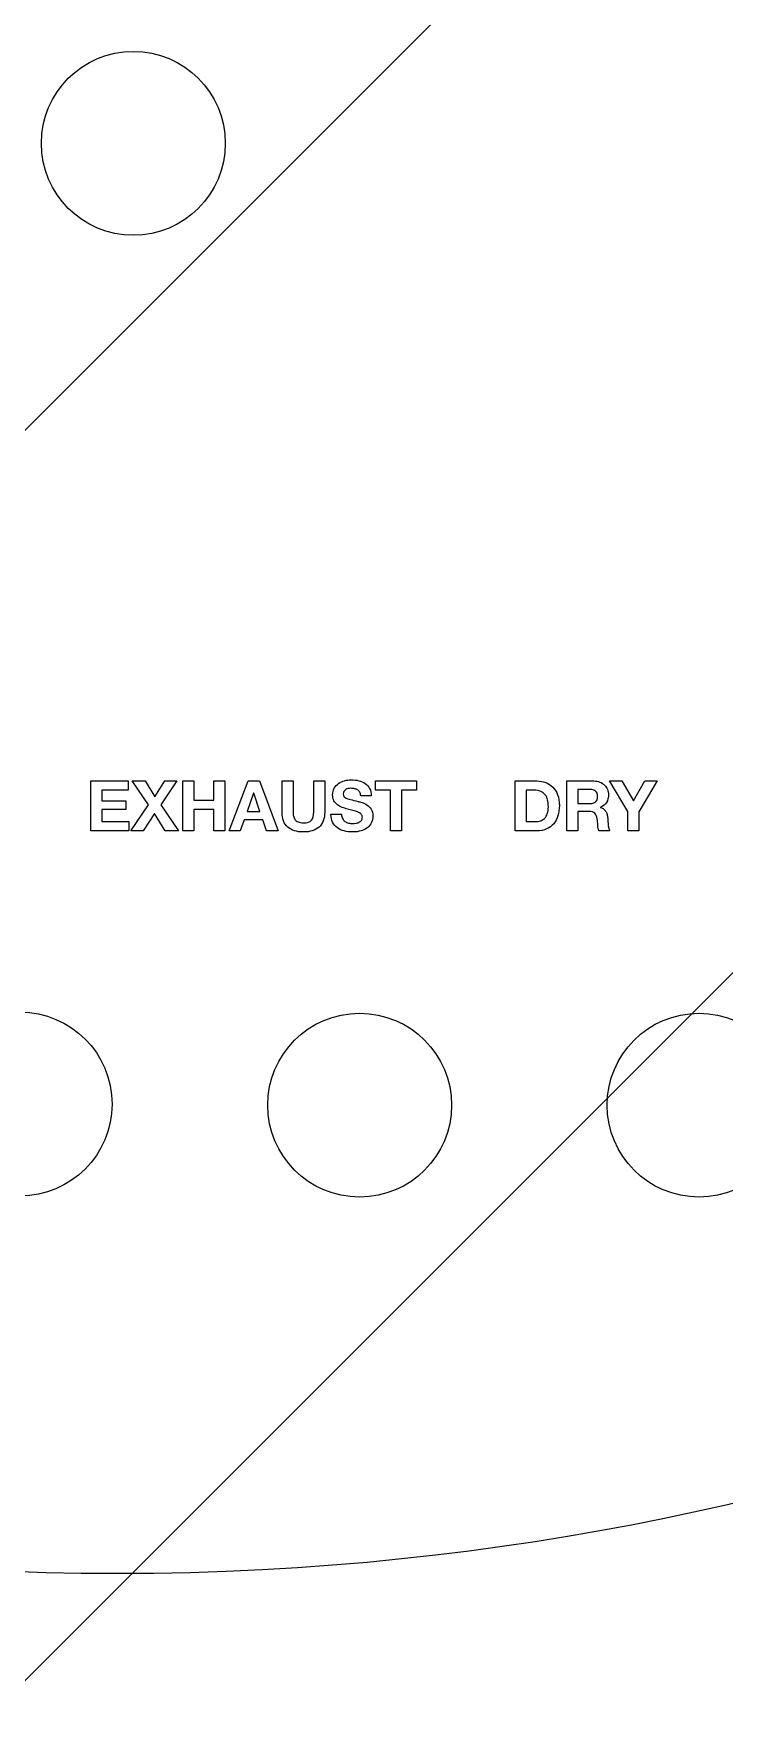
# Model space of a CAD drawing. Header units: millimetres. Extents: x 0 to 16408, y 0 to 11536.
# Drawn here: x 11452.3 to 11501.1, y 4722.7 to 4841.8 of the extents above; entities that cross this region are included whole.
import ezdxf

# ---------------------------------------------------------------- set-up
doc = ezdxf.new("R2010")
doc.units = ezdxf.units.MM
doc.header["$MEASUREMENT"] = 0
doc.linetypes.add('HIDDEN', pattern=[9.525, 6.35, -3.175])
doc.layers.get('0').update_dxf_attribs({"lineweight": 25})
doc.layers.add('DIM', color=3, linetype='Continuous', lineweight=9)
doc.layers.add('H', color=2, linetype='HIDDEN', lineweight=15)

msp = doc.modelspace()

# ---------------------------------------------------------------- hatches: boundary and pattern name
at = {"layer": 'DIM'}
h = msp.add_hatch(dxfattribs=at)
h.set_pattern_fill('ANSI31', color=256, scale=350, style=0)
h.set_pattern_definition([(45, (-19163.366, -2190.005), (-30.93592, 30.93592), [])])
h.paths.add_polyline_path([(11169.331, 5386.066), (11169.331, 3313.066), (10738.546, 3313.066), (10738.546, 5100.001), (10069.331, 5100.001), (10069.331, 6563.066), (14009.331, 6563.066), (14009.331, 5100.001), (13340.115, 5100.001), (13340.115, 3313.066), (12909.331, 3313.066), (12909.331, 5386.066)])
edge = h.paths.add_edge_path(flags=16)
edge.add_line((12909.331, 3336.066), (12909.331, 3313.066))
edge.add_line((11169.331, 3336.066), (11169.331, 3313.066))
at = {"layer": 'H', "ltscale": 5}
h = msp.add_hatch(dxfattribs=at)
h.set_pattern_fill('ANSI31', color=256, scale=500, style=0)
h.set_pattern_definition([(45, (5319.3, 20778.49), (-44.19417, 44.19417), [])])
edge = h.paths.add_edge_path(flags=16)
edge.add_line((14059.331, 6563.066), (14009.331, 6563.066))
edge.add_line((14059.331, 6563.066), (14009.331, 6563.066))
edge = h.paths.add_edge_path()
edge.add_line((14059.331, 6563.066), (14009.331, 6563.066))
edge.add_line((14059.331, 6563.066), (14009.331, 6563.066))
edge.add_line((10069.331, 3313.066), (10069.331, 6563.066))
edge.add_line((10019.331, 3263.066), (10019.331, 6563.066))
edge.add_line((10069.331, 3313.066), (14009.331, 3313.066))
edge.add_line((10019.331, 3263.066), (14059.331, 3263.066))
edge.add_line((14059.331, 6563.066), (14009.331, 6563.066))
edge.add_line((14009.331, 5313.066), (14009.331, 5323.066))
edge.add_line((14009.331, 3313.066), (14009.331, 6563.066))
edge.add_line((14059.331, 3263.066), (14059.331, 6563.066))

# ---------------------------------------------------------------- linework, layer by layer
for p, q in [((11456.331, 4785.458), (11456.331, 4788.984)), ((11456.331, 4788.984), (11458.969, 4788.984)), ((11458.969, 4788.984), (11458.969, 4788.332)), ((11460.396, 4787.305), (11459.26, 4788.984)), ((11459.26, 4788.984), (11460.159, 4788.984)), ((11460.159, 4788.984), (11460.85, 4787.858)), ((11460.85, 4787.858), (11461.567, 4788.984)), ((11462.416, 4788.984), (11461.285, 4787.3)), ((11461.567, 4788.984), (11462.416, 4788.984)), ((11462.826, 4785.458), (11462.826, 4788.984)), ((11462.826, 4788.984), (11463.601, 4788.984)), ((11463.601, 4788.984), (11463.601, 4787.631)), ((11465.029, 4787.631), (11465.029, 4788.984)), ((11465.029, 4788.984), (11465.804, 4788.984)), ((11465.804, 4788.984), (11465.804, 4785.458)), ((11466.115, 4785.458), (11467.449, 4788.984)), ((11467.449, 4788.984), (11468.244, 4788.984)), ((11468.244, 4788.984), (11469.563, 4785.458)), ((11476.457, 4788.332), (11476.457, 4788.984)), ((11476.457, 4788.984), (11479.346, 4788.984)), ((11479.346, 4788.984), (11479.346, 4788.332)), ((11492.99, 4788.984), (11493.86, 4788.984)), ((11494.284, 4786.831), (11492.99, 4788.984)), ((11493.86, 4788.984), (11494.685, 4787.591)), ((11494.685, 4787.591), (11495.504, 4788.984)), ((11496.369, 4788.984), (11495.06, 4786.811)), ((11495.504, 4788.984), (11496.369, 4788.984)), ((11458.969, 4788.332), (11457.107, 4788.332)), ((11457.107, 4788.332), (11457.107, 4787.577)), ((11467.834, 4788.115), (11467.375, 4786.821)), ((11467.844, 4788.115), (11467.834, 4788.115)), ((11468.288, 4786.821), (11467.844, 4788.115)), ((11477.514, 4788.332), (11476.457, 4788.332)), ((11477.514, 4785.458), (11477.514, 4788.332)), ((11478.289, 4788.332), (11478.289, 4785.458)), ((11479.346, 4788.332), (11478.289, 4788.332)), ((11457.107, 4787.577), (11458.815, 4787.577)), ((11458.815, 4786.974), (11457.107, 4786.974)), ((11457.107, 4786.974), (11457.107, 4786.11)), ((11458.815, 4787.577), (11458.815, 4786.974)), ((11459.166, 4785.458), (11460.396, 4787.305)), ((11460.821, 4786.678), (11460.035, 4785.458)), ((11461.591, 4785.458), (11460.821, 4786.678)), ((11461.285, 4787.3), (11462.515, 4785.458)), ((11463.601, 4787.631), (11465.029, 4787.631)), ((11465.029, 4786.979), (11463.601, 4786.979)), ((11463.601, 4786.979), (11463.601, 4785.458)), ((11465.029, 4785.458), (11465.029, 4786.979)), ((11467.375, 4786.821), (11468.288, 4786.821)), ((11494.284, 4785.458), (11494.284, 4786.831)), ((11495.06, 4786.811), (11495.06, 4785.458)), ((11459.008, 4785.458), (11456.331, 4785.458)), ((11457.107, 4786.11), (11459.008, 4786.11)), ((11459.008, 4786.11), (11459.008, 4785.458)), ((11460.035, 4785.458), (11459.166, 4785.458)), ((11462.515, 4785.458), (11461.591, 4785.458)), ((11463.601, 4785.458), (11462.826, 4785.458)), ((11465.804, 4785.458), (11465.029, 4785.458)), ((11466.895, 4785.458), (11466.115, 4785.458)), ((11467.172, 4786.243), (11466.895, 4785.458)), ((11468.491, 4786.243), (11467.172, 4786.243)), ((11468.757, 4785.458), (11468.491, 4786.243)), ((11469.563, 4785.458), (11468.757, 4785.458)), ((11478.289, 4785.458), (11477.514, 4785.458)), ((11495.06, 4785.458), (11494.284, 4785.458))]:
    msp.add_line(p, q)
for centre in [(11459.331, 4834.066), (11451.331, 4766.144), (11475.331, 4766.066), (11499.331, 4766.066)]:
    msp.add_circle(centre, 6.5)
for points in [[(11469.854, 4786.791), (11469.854, 4786.791), (11469.854, 4788.984), (11469.854, 4788.984)], [(11469.854, 4788.984), (11469.854, 4788.984), (11470.629, 4788.984), (11470.629, 4788.984)], [(11470.629, 4788.984), (11470.629, 4788.984), (11470.629, 4786.791), (11470.629, 4786.791)], [(11472.086, 4786.791), (11472.086, 4786.791), (11472.086, 4788.984), (11472.086, 4788.984)], [(11472.086, 4788.984), (11472.086, 4788.984), (11472.862, 4788.984), (11472.862, 4788.984)], [(11472.862, 4788.984), (11472.862, 4788.984), (11472.862, 4786.791), (11472.862, 4786.791)], [(11473.845, 4788.806), (11473.97, 4788.895), (11474.111, 4788.961), (11474.269, 4789.004)], [(11486.328, 4785.458), (11486.328, 4785.458), (11486.328, 4788.984), (11486.328, 4788.984)], [(11486.328, 4788.984), (11486.328, 4788.984), (11487.849, 4788.984), (11487.849, 4788.984)], [(11487.849, 4788.984), (11488.076, 4788.984), (11488.288, 4788.948), (11488.484, 4788.876)], [(11489.988, 4785.458), (11489.988, 4785.458), (11489.988, 4788.984), (11489.988, 4788.984)], [(11489.988, 4788.984), (11489.988, 4788.984), (11491.889, 4788.984), (11491.889, 4788.984)], [(11491.889, 4788.984), (11492.047, 4788.984), (11492.19, 4788.959), (11492.317, 4788.908)], [(11473.541, 4788.473), (11473.618, 4788.606), (11473.719, 4788.718), (11473.845, 4788.806)], [(11474.215, 4787.898), (11474.241, 4787.855), (11474.293, 4787.815), (11474.37, 4787.779)], [(11474.37, 4787.779), (11474.448, 4787.743), (11474.555, 4787.707), (11474.691, 4787.67)], [(11475.188, 4788.357), (11475.125, 4788.397), (11475.054, 4788.424), (11474.973, 4788.441)], [(11475.338, 4788.194), (11475.3, 4788.263), (11475.25, 4788.317), (11475.188, 4788.357)], [(11475.405, 4787.932), (11475.399, 4788.038), (11475.376, 4788.125), (11475.338, 4788.194)], [(11476.156, 4787.932), (11476.156, 4787.932), (11475.405, 4787.932), (11475.405, 4787.932)], [(11475.726, 4788.806), (11475.858, 4788.714), (11475.962, 4788.596), (11476.04, 4788.453)], [(11476.04, 4788.453), (11476.117, 4788.31), (11476.156, 4788.136), (11476.156, 4787.932)], [(11487.657, 4788.332), (11487.657, 4788.332), (11487.104, 4788.332), (11487.104, 4788.332)], [(11487.104, 4788.332), (11487.104, 4788.332), (11487.104, 4786.11), (11487.104, 4786.11)], [(11488.138, 4788.251), (11488.008, 4788.305), (11487.848, 4788.332), (11487.657, 4788.332)], [(11488.452, 4788.016), (11488.373, 4788.118), (11488.268, 4788.197), (11488.138, 4788.251)], [(11488.622, 4787.648), (11488.588, 4787.792), (11488.531, 4787.914), (11488.452, 4788.016)], [(11488.484, 4788.876), (11488.68, 4788.803), (11488.849, 4788.695), (11488.992, 4788.55)], [(11488.992, 4788.55), (11489.136, 4788.405), (11489.248, 4788.224), (11489.328, 4788.006)], [(11491.613, 4788.382), (11491.613, 4788.382), (11490.763, 4788.382), (11490.763, 4788.382)], [(11490.763, 4788.382), (11490.763, 4788.382), (11490.763, 4787.389), (11490.763, 4787.389)], [(11470.629, 4786.791), (11470.629, 4786.696), (11470.637, 4786.602), (11470.654, 4786.51)], [(11471.928, 4786.211), (11472.033, 4786.334), (11472.086, 4786.528), (11472.086, 4786.791)], [(11472.862, 4786.791), (11472.862, 4786.314), (11472.728, 4785.959), (11472.462, 4785.727)], [(11473.425, 4786.065), (11473.342, 4786.223), (11473.303, 4786.411), (11473.306, 4786.628)], [(11473.306, 4786.628), (11473.306, 4786.628), (11474.057, 4786.628), (11474.057, 4786.628)], [(11474.091, 4787.12), (11473.966, 4787.167), (11473.854, 4787.229), (11473.756, 4787.305)], [(11474.057, 4786.628), (11474.057, 4786.51), (11474.078, 4786.409), (11474.121, 4786.327)], [(11474.477, 4786.999), (11474.345, 4787.032), (11474.217, 4787.072), (11474.091, 4787.12)], [(11474.857, 4786.9), (11474.732, 4786.93), (11474.605, 4786.962), (11474.477, 4786.999)], [(11474.691, 4787.67), (11474.828, 4787.634), (11475.007, 4787.588), (11475.227, 4787.532)], [(11475.193, 4786.796), (11475.094, 4786.836), (11474.982, 4786.87), (11474.857, 4786.9)], [(11475.432, 4786.648), (11475.371, 4786.707), (11475.291, 4786.757), (11475.193, 4786.796)], [(11475.227, 4787.532), (11475.293, 4787.519), (11475.384, 4787.495), (11475.501, 4787.46)], [(11475.501, 4787.46), (11475.618, 4787.426), (11475.734, 4787.371), (11475.85, 4787.295)], [(11475.85, 4787.295), (11475.965, 4787.219), (11476.065, 4787.118), (11476.148, 4786.991)], [(11488.402, 4786.344), (11488.485, 4786.428), (11488.55, 4786.538), (11488.6, 4786.673)], [(11489.351, 4786.53), (11489.285, 4786.312), (11489.185, 4786.125), (11489.052, 4785.967)], [(11490.763, 4787.389), (11490.763, 4787.389), (11491.613, 4787.389), (11491.613, 4787.389)], [(11491.539, 4786.836), (11491.539, 4786.836), (11490.763, 4786.836), (11490.763, 4786.836)], [(11490.763, 4786.836), (11490.763, 4786.836), (11490.763, 4785.458), (11490.763, 4785.458)], [(11491.958, 4786.707), (11491.873, 4786.793), (11491.733, 4786.836), (11491.539, 4786.836)], [(11491.613, 4787.389), (11491.791, 4787.389), (11491.924, 4787.428), (11492.013, 4787.508)], [(11492.126, 4786.302), (11492.1, 4786.487), (11492.044, 4786.622), (11491.958, 4786.707)], [(11492.363, 4787.127), (11492.363, 4787.127), (11492.363, 4787.117), (11492.363, 4787.117)], [(11492.363, 4787.117), (11492.459, 4787.091), (11492.538, 4787.051), (11492.601, 4786.996)], [(11492.601, 4786.996), (11492.663, 4786.942), (11492.714, 4786.878), (11492.753, 4786.804)], [(11492.753, 4786.804), (11492.793, 4786.73), (11492.822, 4786.648), (11492.84, 4786.559)], [(11492.84, 4786.559), (11492.858, 4786.47), (11492.87, 4786.381), (11492.877, 4786.293)], [(11470.654, 4786.51), (11470.67, 4786.418), (11470.705, 4786.336), (11470.758, 4786.265)], [(11470.758, 4786.265), (11470.81, 4786.195), (11470.883, 4786.137), (11470.978, 4786.092)], [(11473.758, 4785.675), (11473.618, 4785.777), (11473.507, 4785.907), (11473.425, 4786.065)], [(11474.242, 4785.45), (11474.059, 4785.498), (11473.898, 4785.573), (11473.758, 4785.675)], [(11474.121, 4786.327), (11474.164, 4786.245), (11474.22, 4786.178), (11474.291, 4786.127)], [(11474.291, 4786.127), (11474.362, 4786.076), (11474.445, 4786.038), (11474.541, 4786.014)], [(11475.059, 4785.994), (11475.138, 4786.005), (11475.213, 4786.027), (11475.281, 4786.06)], [(11475.281, 4786.06), (11475.351, 4786.093), (11475.408, 4786.139), (11475.454, 4786.196)], [(11475.902, 4785.697), (11475.778, 4785.597), (11475.625, 4785.519), (11475.442, 4785.463)], [(11476.181, 4786.055), (11476.118, 4785.917), (11476.025, 4785.798), (11475.902, 4785.697)], [(11487.849, 4785.458), (11487.849, 4785.458), (11486.328, 4785.458), (11486.328, 4785.458)], [(11487.104, 4786.11), (11487.104, 4786.11), (11487.795, 4786.11), (11487.795, 4786.11)], [(11488.553, 4785.594), (11488.354, 4785.503), (11488.119, 4785.458), (11487.849, 4785.458)], [(11489.052, 4785.967), (11488.918, 4785.809), (11488.752, 4785.684), (11488.553, 4785.594)], [(11490.763, 4785.458), (11490.763, 4785.458), (11489.988, 4785.458), (11489.988, 4785.458)], [(11492.171, 4785.858), (11492.161, 4786.013), (11492.146, 4786.161), (11492.126, 4786.302)], [(11492.25, 4785.458), (11492.207, 4785.57), (11492.181, 4785.703), (11492.171, 4785.858)], [(11493.025, 4785.458), (11493.025, 4785.458), (11492.25, 4785.458), (11492.25, 4785.458)], [(11492.877, 4786.293), (11492.88, 4786.236), (11492.884, 4786.171), (11492.887, 4786.095)], [(11492.887, 4786.095), (11492.89, 4786.019), (11492.896, 4785.942), (11492.904, 4785.863)], [(11492.904, 4785.863), (11492.912, 4785.784), (11492.926, 4785.709), (11492.944, 4785.638)], [(11492.944, 4785.638), (11492.962, 4785.567), (11492.989, 4785.507), (11493.025, 4785.458)]]:
    msp.add_open_spline(points, degree=3)
for points, knots in [([(11474.269, 4789.004), (11474.427, 4789.047), (11474.585, 4789.068), (11474.743, 4789.068), (11474.928, 4789.068), (11475.105, 4789.048), (11475.274, 4789.006), (11475.444, 4788.965), (11475.594, 4788.899), (11475.726, 4788.806)], [18, 18, 18, 18, 19, 19, 19, 20, 20, 20, 21, 21, 21, 21]), ([(11492.317, 4788.908), (11492.443, 4788.857), (11492.552, 4788.787), (11492.643, 4788.698), (11492.733, 4788.609), (11492.802, 4788.506), (11492.85, 4788.389)], [1, 1, 1, 1, 2, 2, 2, 3, 3, 3, 3]), ([(11473.756, 4787.305), (11473.657, 4787.381), (11473.577, 4787.475), (11473.516, 4787.589), (11473.455, 4787.702), (11473.425, 4787.84), (11473.425, 4788.001), (11473.425, 4788.182), (11473.463, 4788.34), (11473.541, 4788.473)], [13, 13, 13, 13, 14, 14, 14, 15, 15, 15, 16, 16, 16, 16]), ([(11474.225, 4788.253), (11474.192, 4788.204), (11474.175, 4788.141), (11474.175, 4788.066), (11474.175, 4787.996), (11474.188, 4787.94), (11474.215, 4787.898)], [31, 31, 31, 31, 32, 32, 32, 33, 33, 33, 33]), ([(11474.521, 4788.446), (11474.458, 4788.433), (11474.402, 4788.41), (11474.351, 4788.377), (11474.3, 4788.344), (11474.258, 4788.303), (11474.225, 4788.253)], [29, 29, 29, 29, 30, 30, 30, 31, 31, 31, 31]), ([(11474.973, 4788.441), (11474.892, 4788.457), (11474.804, 4788.466), (11474.709, 4788.466), (11474.646, 4788.466), (11474.583, 4788.459), (11474.521, 4788.446)], [27, 27, 27, 27, 28, 28, 28, 29, 29, 29, 29]), ([(11489.328, 4788.006), (11489.409, 4787.789), (11489.45, 4787.534), (11489.45, 4787.241), (11489.45, 4786.984), (11489.417, 4786.747), (11489.351, 4786.53)], [3, 3, 3, 3, 4, 4, 4, 5, 5, 5, 5]), ([(11492.013, 4787.508), (11492.102, 4787.587), (11492.146, 4787.715), (11492.146, 4787.893), (11492.146, 4788.064), (11492.102, 4788.188), (11492.013, 4788.266), (11491.924, 4788.343), (11491.791, 4788.382), (11491.613, 4788.382)], [1, 1, 1, 1, 2, 2, 2, 3, 3, 3, 4, 4, 4, 4]), ([(11492.85, 4788.389), (11492.897, 4788.272), (11492.922, 4788.146), (11492.922, 4788.011), (11492.922, 4787.804), (11492.878, 4787.624), (11492.791, 4787.473), (11492.704, 4787.321), (11492.561, 4787.206), (11492.363, 4787.127)], [3, 3, 3, 3, 4, 4, 4, 5, 5, 5, 6, 6, 6, 6]), ([(11472.462, 4785.727), (11472.195, 4785.495), (11471.826, 4785.379), (11471.355, 4785.379), (11470.878, 4785.379), (11470.508, 4785.494), (11470.246, 4785.724), (11469.985, 4785.955), (11469.854, 4786.311), (11469.854, 4786.791)], [0, 0, 0, 0, 1, 1, 1, 2, 2, 2, 3, 3, 3, 3]), ([(11475.454, 4786.196), (11475.501, 4786.254), (11475.524, 4786.327), (11475.524, 4786.416), (11475.524, 4786.512), (11475.493, 4786.589), (11475.432, 4786.648)], [6, 6, 6, 6, 7, 7, 7, 8, 8, 8, 8]), ([(11476.148, 4786.991), (11476.232, 4786.865), (11476.274, 4786.702), (11476.274, 4786.505), (11476.274, 4786.344), (11476.243, 4786.194), (11476.181, 4786.055)], [39, 39, 39, 39, 40, 40, 40, 41, 41, 41, 41]), ([(11488.6, 4786.673), (11488.649, 4786.808), (11488.674, 4786.972), (11488.674, 4787.167), (11488.674, 4787.345), (11488.657, 4787.505), (11488.622, 4787.648)], [3, 3, 3, 3, 4, 4, 4, 5, 5, 5, 5]), ([(11470.978, 4786.092), (11471.071, 4786.048), (11471.197, 4786.026), (11471.355, 4786.026), (11471.632, 4786.026), (11471.823, 4786.088), (11471.928, 4786.211)], [9, 9, 9, 9, 10, 10, 10, 11, 11, 11, 11]), ([(11475.442, 4785.463), (11475.259, 4785.407), (11475.048, 4785.379), (11474.807, 4785.379), (11474.613, 4785.379), (11474.425, 4785.403), (11474.242, 4785.45)], [43, 43, 43, 43, 44, 44, 44, 45, 45, 45, 45]), ([(11474.541, 4786.014), (11474.636, 4785.989), (11474.735, 4785.977), (11474.837, 4785.977), (11474.906, 4785.977), (11474.98, 4785.982), (11475.059, 4785.994)], [2, 2, 2, 2, 3, 3, 3, 4, 4, 4, 4]), ([(11487.795, 4786.11), (11487.907, 4786.11), (11488.015, 4786.128), (11488.121, 4786.164), (11488.226, 4786.2), (11488.32, 4786.26), (11488.402, 4786.344)], [0, 0, 0, 0, 1, 1, 1, 2, 2, 2, 2]), ([(11569.331, 4768.855), (11552.819, 4756.511), (11513.987, 4732.945), (11458.164, 4732.945), (11404.428, 4732.945), (11366.763, 4755.385), (11349.331, 4768.509)], [3.261903, 3.261903, 3.261903, 3.261903, 4, 4, 4, 4.707584, 4.707584, 4.707584, 4.707584])]:
    msp.add_open_spline(points, degree=3, knots=knots)

doc.saveas('drawing.dxf')
